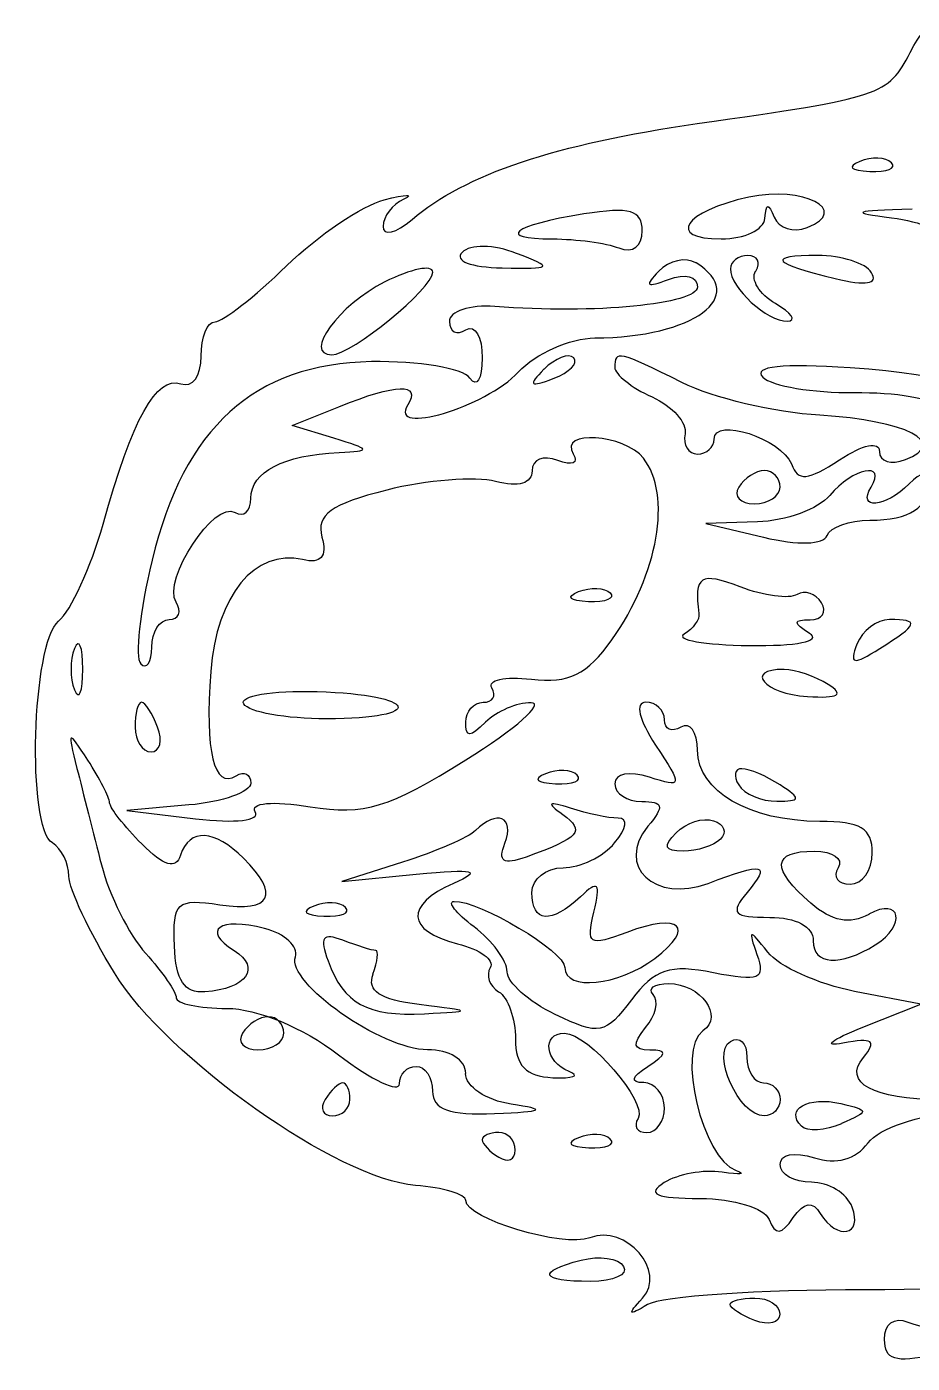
# Model space of a CAD drawing. Extents: x 100 to 384, y 603 to 745.
# Drawn here: x 254.97 to 264.59, y 643.26 to 657.76 of the extents above; entities that cross this region are included whole.
import ezdxf

# ---------------------------------------------------------------- set-up
doc = ezdxf.new("R2010")
doc.units = 0
doc.layers.add('Layer_1', color=7, linetype='CONTINUOUS')

msp = doc.modelspace()

# ---------------------------------------------------------------- linework, layer by layer
at = {"layer": 'Layer_1', "color": 7}
for points in [[(264.015711, 656.30317), (264.015967, 656.302745)], [(262.812603, 655.915175), (262.811923, 655.915139)], [(264.587091, 655.78587), (264.586637, 655.785927)], [(261.022014, 655.733166), (261.022666, 655.733024)], [(259.698518, 655.31615), (259.699226, 655.315384)], [(262.239381, 655.202503), (262.238332, 655.202248)], [(263.560524, 655.282525), (263.560241, 655.282412)], [(262.885907, 655.113875), (262.888174, 655.1139)], [(258.859179, 654.994987), (258.859179, 654.994874)], [(260.589107, 654.048003), (260.588171, 654.047861)], [(263.912417, 654.063086), (263.912615, 654.062652)], [(258.305204, 653.29998), (257.856282, 653.436411), (258.361727, 653.641072)], [(263.582351, 653.54864), (263.581982, 653.548439)], [(261.667548, 653.082622), (261.66888, 653.082993)], [(262.982568, 652.948432), (262.982285, 652.948432)], [(264.551771, 652.805853), (264.552905, 652.804781)], [(262.906118, 652.392113), (262.344603, 652.373405), (262.972959, 652.224472)], [(261.072329, 651.526328), (261.072045, 651.526243)], [(263.478008, 651.330295), (263.47693, 651.329853)], [(264.338918, 651.332659), (264.338804, 651.332597)], [(255.491025, 651.018056), (255.491025, 651.018189)], [(263.196471, 650.79112), (263.196867, 650.791222)], [(258.226004, 650.255179), (258.224956, 650.255306)], [(260.604839, 649.659798), (260.605179, 649.65977)], [(256.732061, 649.320449), (256.058776, 649.261885), (256.806754, 649.171346)], [(262.505129, 648.950128), (262.504845, 648.949929)], [(259.052474, 648.698956), (258.393929, 648.488738), (259.201831, 648.568193)], [(258.08946, 648.223299), (258.089686, 648.223441)], [(264.114924, 648.134016), (264.114017, 648.13337)], [(258.734341, 647.485679), (258.730486, 647.484905)], [(264.049699, 646.908262), (264.678055, 647.157484), (263.959982, 647.297855)], [(257.595608, 647.023561), (257.595324, 647.023561)], [(259.737636, 646.407102), (259.738345, 646.40717)], [(262.977919, 645.946739), (262.978486, 645.946563)], [(263.816549, 645.862969), (263.817145, 645.862629)], [(260.96396, 645.709895), (260.964272, 645.70998)], [(261.093277, 644.15124), (261.093929, 644.150871)]]:
    msp.add_lwpolyline(points, dxfattribs=at)
for points in [[(256.219047, 650.434782)], [(262.737286, 649.713991)], [(258.403397, 646.305454)], [(260.097069, 645.766937)], [(262.877885, 643.726814)]]:
    msp.add_lwpolyline(points, close=True, dxfattribs=at)
for points in [[(264.563705, 657.485504), (264.678792, 657.705643), (264.743138, 657.76432), (264.707422, 657.616238)], [(262.252732, 656.712918), (264.260455, 656.998639), (264.321201, 657.01895), (264.563705, 657.485504)], [(259.155598, 655.673122), (259.734263, 656.164882), (260.714597, 656.494027), (262.252732, 656.712918)], [(264.359809, 656.288714), (264.301415, 656.34827), (264.144093, 656.354846), (264.015711, 656.30317)], [(264.015967, 656.302745), (263.874234, 656.245344), (263.914486, 656.202852), (264.125384, 656.194292)], [(264.125384, 656.194292), (264.315022, 656.186638), (264.420867, 656.228846), (264.359809, 656.288714)], [(263.444956, 655.585673), (263.925485, 655.77018), (263.399885, 656.044098), (262.812603, 655.915175)], [(259.065967, 655.893944), (258.941526, 655.837223), (258.841463, 655.704306), (258.841463, 655.598486)], [(258.853652, 655.88629), (259.092329, 655.946838), (259.18831, 655.950155), (259.065967, 655.893944)], [(262.811923, 655.915139), (262.106209, 655.760083), (261.909088, 655.461941), (262.512329, 655.461941)], [(257.793721, 655.169808), (258.137138, 655.503222), (258.613982, 655.825643), (258.853652, 655.88629)], [(261.654905, 655.550303), (261.654905, 655.773758), (261.522244, 655.812422), (261.022014, 655.733166)], [(262.985941, 655.686303), (263.000115, 655.853151), (263.023642, 655.855617), (263.087989, 655.696508)], [(264.586637, 655.785927), (263.940792, 655.767502), (263.895749, 655.749048), (264.362417, 655.691193)], [(258.841463, 655.598486), (258.841463, 655.490117), (258.978376, 655.522546), (259.155598, 655.673122)], [(261.022666, 655.733024), (260.242911, 655.609235), (260.05866, 655.46189), (260.683274, 655.46189)], [(262.512329, 655.461941), (262.764329, 655.461941), (262.978174, 655.562968), (262.985941, 655.686303)], [(263.087989, 655.696508), (263.136178, 655.578587), (263.297469, 655.528782), (263.444956, 655.585673)], [(264.362417, 655.691193), (264.683384, 655.651281), (264.945957, 655.538377), (264.945957, 655.4401)], [(260.683274, 655.46189), (260.938108, 655.46189), (261.261711, 655.41801), (261.401488, 655.364463)], [(261.401488, 655.364463), (261.553141, 655.305758), (261.654905, 655.380337), (261.654905, 655.550303)], [(259.699226, 655.315384), (259.609085, 655.225214), (259.794187, 655.153498), (260.133579, 655.147517)], [(260.290335, 655.305094), (260.041737, 655.401274), (259.788716, 655.405866), (259.698518, 655.31615)], [(257.01751, 654.563588), (257.100849, 654.563588), (257.450445, 654.836366), (257.793721, 655.169808)], [(259.380329, 655.10208), (259.380329, 655.186184), (259.147037, 655.137825), (258.859179, 654.994987)], [(260.133579, 655.147517), (260.687469, 655.137595), (260.69756, 655.148007), (260.290335, 655.305094)], [(261.139878, 654.387367), (262.214521, 654.392469), (262.821447, 654.842721), (262.239381, 655.202503)], [(262.238332, 655.202248), (262.130049, 655.26872), (261.949283, 655.228894), (261.83431, 655.112418)], [(262.802285, 655.282307), (262.697119, 655.282307), (262.611797, 655.21762), (262.611797, 655.138732)], [(262.888174, 655.1139), (262.944584, 655.20665), (262.908017, 655.282307), (262.802285, 655.282307)], [(263.560241, 655.282412), (262.997535, 655.282412), (263.06259, 655.196409), (263.750729, 655.031262)], [(264.144064, 655.095864), (264.081986, 655.198676), (263.817967, 655.282525), (263.560524, 655.282525)], [(258.284483, 654.205122), (258.504452, 654.205122), (259.380329, 654.923066), (259.380329, 655.10208)], [(261.83431, 655.112418), (261.676137, 654.952005), (261.701365, 654.930377), (261.940326, 655.021624)], [(261.940326, 655.021624), (262.122593, 655.090875), (262.254574, 655.057624), (262.254574, 654.942509)], [(262.611797, 655.138732), (262.611797, 654.930215), (263.011141, 654.563293), (263.231167, 654.569668)], [(263.100489, 654.76027), (262.925592, 654.862119), (262.829497, 655.021171), (262.885907, 655.113875)], [(263.750729, 655.031262), (264.084508, 654.95107), (264.219863, 654.973209), (264.144064, 655.095864)], [(258.859179, 654.994874), (258.362606, 654.747012), (257.968137, 654.205122), (258.284483, 654.205122)], [(262.254574, 654.942509), (262.254574, 654.752446), (261.137696, 654.643647), (260.055173, 654.728267)], [(260.055173, 654.728267), (259.783614, 654.750377), (259.561491, 654.676138), (259.561491, 654.565161)], [(263.231167, 654.569668), (263.335482, 654.572259), (263.276237, 654.658279), (263.100489, 654.76027)], [(256.866707, 654.189571), (256.866707, 654.395196), (256.934171, 654.563588), (257.01751, 654.563588)], [(259.561491, 654.565161), (259.561491, 654.454242), (259.641428, 654.413564), (259.740924, 654.474566)], [(259.740924, 654.474566), (259.841554, 654.536418), (259.919223, 654.402169), (259.917523, 654.170981)], [(260.311737, 654.01842), (260.499674, 654.220077), (260.872174, 654.386014), (261.139878, 654.387367)], [(256.644471, 653.889314), (256.774014, 653.846681), (256.866707, 653.972737), (256.866707, 654.189571)], [(259.917523, 654.170981), (259.915283, 653.936443), (259.858845, 653.841128), (259.783444, 653.951409)], [(260.911037, 654.17046), (260.857179, 654.225707), (260.710061, 654.170564), (260.589107, 654.048003)], [(260.689368, 653.947486), (260.865967, 654.014923), (260.96603, 654.115297), (260.911037, 654.17046)], [(262.086282, 653.90347), (261.397519, 654.247074), (261.357126, 654.256202), (261.357126, 654.068305)], [(258.71413, 654.130446), (257.444776, 654.107769), (256.679167, 653.415849), (256.333737, 651.975993)], [(259.783444, 653.951409), (259.711444, 654.058587), (259.229724, 654.139233), (258.71413, 654.130446)], [(259.109252, 653.660631), (258.898921, 653.322192), (259.955677, 653.63597), (260.311737, 654.01842)], [(260.588171, 654.047861), (260.412423, 653.870611), (260.433683, 653.849974), (260.689368, 653.947486)], [(261.357126, 654.068305), (261.357126, 653.992818), (261.538826, 653.848534), (261.761119, 653.747502)], [(263.912615, 654.062652), (263.176486, 654.112542), (262.848688, 654.077959), (262.964058, 653.962419)], [(265.155012, 653.594567), (265.503107, 653.809689), (265.030855, 653.987364), (263.912417, 654.063086)], [(255.801334, 652.367693), (256.120345, 653.511719), (256.378723, 653.977885), (256.644471, 653.889314)], [(258.361727, 653.641072), (258.989856, 653.895595), (259.259006, 653.902342), (259.109252, 653.660631)], [(263.581982, 653.548439), (263.091986, 653.577437), (262.418956, 653.73751), (262.086282, 653.90347)], [(262.964058, 653.962419), (263.061286, 653.865616), (263.507658, 653.790129), (263.956666, 653.795033)], [(261.761119, 653.747502), (261.983923, 653.645908), (262.144845, 653.465738), (262.120184, 653.345906)], [(263.956666, 653.795033), (264.40556, 653.800136), (264.817831, 653.731594), (264.872682, 653.642586)], [(262.434546, 653.290716), (262.434546, 653.532454), (263.168436, 653.295818), (263.274253, 653.020092)], [(264.511463, 653.067856), (264.989809, 653.251456), (264.525636, 653.492282), (263.582351, 653.54864)], [(258.363598, 653.145633), (258.719658, 653.162357), (258.714527, 653.174943), (258.305204, 653.29998)], [(261.66888, 653.082993), (261.459967, 653.3467), (260.745012, 653.390736), (260.906162, 653.129821)], [(262.120184, 653.345906), (262.094672, 653.225944), (262.157034, 653.127979), (262.255113, 653.127979)], [(262.255113, 653.127979), (262.354326, 653.127979), (262.434546, 653.200999), (262.434546, 653.290716)], [(257.40631, 652.649091), (257.40631, 652.934636), (257.759592, 653.117859), (258.363598, 653.145633)], [(263.797642, 653.065333), (264.053327, 653.233003), (264.229982, 653.269201), (264.229982, 653.154114)], [(264.229982, 653.154114), (264.229982, 653.046936), (264.357825, 653.00813), (264.511463, 653.067856)], [(260.738067, 653.059721), (260.580178, 653.12007), (260.459422, 653.071626), (260.459422, 652.946732)], [(260.906162, 653.129821), (260.967957, 653.027604), (260.894823, 652.998039), (260.738067, 653.059721)], [(261.325009, 651.11226), (261.830086, 651.824065), (261.980067, 652.686542), (261.667548, 653.082622)], [(263.274253, 653.020092), (263.346537, 652.829094), (263.450001, 652.838023), (263.797642, 653.065333)], [(264.140011, 652.769263), (264.315759, 653.053297), (263.938184, 652.977978), (263.69106, 652.679802)], [(260.062571, 652.830681), (259.842603, 652.887629), (259.312666, 652.845705), (258.881176, 652.736599)], [(260.459422, 652.946732), (260.459422, 652.808401), (260.313437, 652.765484), (260.062571, 652.830681)], [(262.982285, 652.948432), (262.889308, 652.948432), (262.762033, 652.867787), (262.702505, 652.768943)], [(263.150663, 652.768943), (263.150663, 652.868014), (263.074978, 652.948432), (262.982568, 652.948432)], [(264.768338, 652.835446), (264.768338, 652.946905), (264.682732, 652.934772), (264.551771, 652.805853)], [(258.881176, 652.736599), (258.272181, 652.583273), (258.114858, 652.469349), (258.177986, 652.22767)], [(262.702505, 652.768943), (262.642694, 652.670155), (262.719513, 652.58951), (262.8706, 652.58951)], [(262.8706, 652.58951), (263.023671, 652.58951), (263.150663, 652.6699), (263.150663, 652.768943)], [(264.552905, 652.804781), (264.292968, 652.544306), (263.984644, 652.51751), (264.140011, 652.769263)], [(264.124987, 652.41051), (264.564017, 652.41051), (264.768338, 652.545439), (264.768338, 652.835446)], [(256.593957, 651.519808), (256.443437, 651.765317), (257.012464, 652.632092), (257.235097, 652.494461)], [(257.235097, 652.494461), (257.330341, 652.436181), (257.40631, 652.506367), (257.40631, 652.649091)], [(263.69106, 652.679802), (263.566902, 652.531578), (263.214924, 652.402233), (262.906118, 652.392113)], [(255.31746, 651.313349), (255.453523, 651.426225), (255.67094, 651.900504), (255.801334, 652.367693)], [(263.661154, 652.243181), (263.694603, 652.334967), (263.901815, 652.41051), (264.124987, 652.41051)], [(258.177986, 652.22767), (258.233261, 652.011188), (258.172316, 651.936577), (257.966804, 651.982785)], [(262.972959, 652.224472), (263.344808, 652.136457), (263.625721, 652.144394), (263.661154, 652.243181)], [(257.966804, 651.982785), (257.448688, 652.101188), (257.033724, 651.59534), (256.971078, 650.769259)], [(256.333737, 651.975993), (256.201359, 651.423481), (256.146083, 650.91803), (256.210146, 650.852728)], [(262.719258, 651.686366), (262.284225, 651.851881), (262.215825, 651.808029), (262.270647, 651.397986)], [(261.072045, 651.526243), (260.861715, 651.535597), (260.821179, 651.577153), (260.962628, 651.635036)], [(260.962628, 651.635036), (261.093022, 651.686627), (261.24717, 651.680277), (261.306754, 651.620863)], [(261.306754, 651.620863), (261.365431, 651.561449), (261.259415, 651.518362), (261.072329, 651.526328)], [(263.335198, 651.603708), (263.25186, 651.552287), (262.974376, 651.588968), (262.719258, 651.686366)], [(263.600237, 651.515068), (263.539576, 651.61584), (263.41882, 651.655185), (263.335198, 651.603708)], [(256.52054, 651.332466), (256.625705, 651.332466), (256.65802, 651.416939), (256.593957, 651.519808)], [(262.270647, 651.397986), (262.281986, 651.335227), (262.207434, 651.233917), (262.109639, 651.173596)], [(263.47693, 651.329853), (263.606757, 651.331131), (263.661466, 651.41441), (263.600237, 651.515068)], [(255.251129, 648.908167), (254.972767, 649.080315), (255.028326, 651.072628), (255.31746, 651.313349)], [(256.330052, 651.03321), (256.330052, 651.197874), (256.415374, 651.332466), (256.52054, 651.332466)], [(263.472338, 651.182383), (263.288937, 651.298944), (263.290071, 651.328027), (263.478008, 651.330295)], [(264.338804, 651.332597), (264.201324, 651.332597), (264.042414, 651.212351), (263.986288, 651.065885)], [(264.235453, 651.019397), (264.653904, 651.280666), (264.670798, 651.332659), (264.338918, 651.332659)], [(255.58145, 650.793665), (255.58145, 651.040648), (255.540631, 651.141541), (255.491025, 651.018056)], [(260.452534, 650.684268), (260.859135, 650.637014), (261.056455, 650.733562), (261.325009, 651.11226)], [(262.109639, 651.173596), (262.01156, 651.113501), (262.331025, 651.057687), (262.816741, 651.050572)], [(262.816741, 651.050572), (263.330521, 651.042918), (263.605283, 651.097939), (263.472338, 651.182383)], [(255.491025, 651.018189), (255.442552, 650.894769), (255.442552, 650.692783), (255.491025, 650.569331)], [(256.210146, 650.852728), (256.274209, 650.787729), (256.330052, 650.869169), (256.330052, 651.03321)], [(263.986288, 651.065885), (263.900965, 650.84294), (263.9415, 650.835201), (264.235453, 651.019397)], [(255.491025, 650.569331), (255.540348, 650.445826), (255.58145, 650.546654), (255.58145, 650.793665)], [(256.971078, 650.769259), (256.906165, 649.897648), (257.004811, 649.489082), (257.245472, 649.638184)], [(260.02334, 650.589789), (259.971749, 650.675055), (260.163088, 650.718113), (260.452534, 650.684268)], [(263.196867, 650.791222), (262.750864, 650.796324), (262.983986, 650.523971), (263.448017, 650.497054)], [(263.672804, 650.628893), (263.533907, 650.7162), (263.319834, 650.789561), (263.196471, 650.79112)], [(257.328159, 650.416059), (257.274867, 650.50501), (257.631778, 650.565247), (258.124524, 650.550705)], [(258.124524, 650.550705), (259.233352, 650.518645), (259.322757, 650.255179), (258.226004, 650.255179)], [(259.928663, 650.434224), (260.033828, 650.434224), (260.074363, 650.503814), (260.02334, 650.589789)], [(263.448017, 650.497054), (263.788741, 650.476644), (263.852521, 650.515479), (263.672804, 650.628893)], [(256.219047, 650.434782), (256.180212, 650.434782), (256.149882, 650.313317), (256.149882, 650.165462)], [(256.392811, 650.165462), (256.337252, 650.313714), (256.257315, 650.434782), (256.219047, 650.434782)], [(258.224956, 650.255306), (257.786379, 650.255306), (257.382867, 650.32725), (257.328159, 650.416059)], [(259.738174, 650.218847), (259.738174, 650.337534), (259.823497, 650.434224), (259.928663, 650.434224)], [(259.73928, 649.808997), (260.282426, 650.148491), (260.601551, 650.42814), (260.448452, 650.43034)], [(260.448452, 650.43034), (260.296231, 650.431616), (260.073201, 650.337477), (259.954741, 650.218847)], [(261.69459, 650.434997), (261.572984, 650.434997), (261.616921, 650.248988), (261.800323, 649.969197)], [(261.89585, 650.244878), (261.89585, 650.349703), (261.805708, 650.434997), (261.69459, 650.434997)], [(262.075283, 650.165933), (261.976071, 650.105271), (261.89585, 650.139854), (261.89585, 650.244878)], [(255.637463, 649.806163), (255.417778, 650.143624), (255.412392, 650.138193), (255.518408, 649.716304)], [(256.149882, 650.165462), (256.149882, 650.017239), (256.227551, 649.896199), (256.323645, 649.896199)], [(256.323645, 649.896199), (256.419456, 649.896199), (256.452622, 650.017636), (256.392811, 650.165462)], [(259.954741, 650.218847), (259.787214, 650.051235), (259.738174, 650.051235), (259.738174, 650.218847)], [(262.254716, 649.913621), (262.254716, 650.113464), (262.174779, 650.226991), (262.075283, 650.165933)], [(261.800323, 649.969197), (262.097167, 649.516175), (262.095097, 649.506699), (261.732291, 649.622242)], [(255.873305, 649.344475), (255.871009, 649.4008), (255.763321, 649.608664), (255.637463, 649.806163)], [(258.051078, 649.301769), (258.64522, 649.208339), (258.902011, 649.285328), (259.73928, 649.808997)], [(263.584505, 649.142643), (262.820455, 649.142643), (262.254716, 649.470665), (262.254716, 649.913621)], [(255.518408, 649.716304), (255.580203, 649.46935), (255.700959, 648.998972), (255.784297, 648.670836)], [(257.245472, 649.638184), (257.33363, 649.692666), (257.405346, 649.657176), (257.405346, 649.558616)], [(260.605179, 649.65977), (260.46288, 649.60251), (260.503699, 649.559906), (260.714597, 649.550976)], [(260.949022, 649.645625), (260.890628, 649.704983), (260.733305, 649.711389), (260.604839, 649.659798)], [(261.732291, 649.622242), (261.511756, 649.691549), (261.358004, 649.661814), (261.358004, 649.549732)], [(262.737371, 649.713991), (262.658285, 649.715267), (262.641844, 649.636123), (262.702505, 649.537223)], [(263.151938, 649.537223), (263.00482, 649.633034), (262.817252, 649.712631), (262.737286, 649.713991)], [(257.405346, 649.558616), (257.405346, 649.459658), (257.102351, 649.352934), (256.732061, 649.320449)], [(260.714597, 649.550976), (260.904234, 649.543323), (261.009995, 649.585162), (260.949022, 649.645625)], [(261.358004, 649.549732), (261.358004, 649.444085), (261.488965, 649.357997), (261.649208, 649.357997)], [(262.702505, 649.537223), (262.762316, 649.438435), (262.949403, 649.359009), (263.117072, 649.360511)], [(263.117072, 649.360511), (263.378426, 649.361792), (263.383529, 649.387157), (263.151938, 649.537223)], [(256.222534, 648.897216), (256.032612, 649.086741), (255.8758, 649.288029), (255.873305, 649.344475)], [(256.806754, 649.171346), (257.239945, 649.119359), (257.511702, 649.15037), (257.452458, 649.246635)], [(257.452458, 649.246635), (257.393781, 649.34375), (257.640962, 649.366455), (258.051078, 649.301769)], [(260.163683, 648.906956), (260.273384, 649.190897), (260.076943, 649.27512), (259.845409, 649.0437)], [(260.877135, 649.284823), (260.631655, 649.364278), (260.609545, 649.347582), (260.792096, 649.217727)], [(261.392842, 649.177843), (261.289094, 649.177843), (261.058042, 649.225891), (260.877135, 649.284823)], [(261.649208, 649.357997), (261.886751, 649.357997), (261.899223, 649.309467), (261.716105, 649.088734)], [(260.792096, 649.217727), (261.041261, 649.039428), (260.976631, 648.963431), (260.393856, 648.755161)], [(261.355425, 648.908552), (261.490354, 649.071658), (261.504527, 649.177843), (261.392842, 649.177843)], [(261.716105, 649.088734), (261.360839, 648.660662), (261.793491, 648.250988), (262.370086, 648.470044)], [(262.023806, 649.01884), (262.134641, 649.128966), (262.316511, 649.187501), (262.430011, 649.149885)], [(262.430011, 649.149885), (262.544247, 649.112355), (262.576562, 649.021759), (262.505129, 648.950128)], [(264.152625, 648.80151), (264.152625, 649.064792), (264.022515, 649.142643), (263.584505, 649.142643)], [(257.327053, 648.741991), (257.011444, 649.057635), (256.739941, 649.071), (256.641551, 648.775242)], [(259.845409, 649.0437), (259.771992, 648.970055), (259.414685, 648.814433), (259.052474, 648.698956)], [(262.098641, 648.819111), (261.895397, 648.819111), (261.875837, 648.87209), (262.023806, 649.01884)], [(262.504845, 648.949929), (262.433696, 648.878241), (262.250578, 648.819111), (262.098641, 648.819111)], [(255.430562, 648.549584), (255.430562, 648.685789), (255.350908, 648.84712), (255.251129, 648.908167)], [(256.641551, 648.775242), (256.591094, 648.618939), (256.464669, 648.655109), (256.222534, 648.897216)], [(260.393856, 648.755161), (260.144691, 648.665841), (260.085787, 648.704024), (260.163683, 648.906956)], [(260.794845, 648.639232), (260.980515, 648.639232), (261.232486, 648.760697), (261.355425, 648.908552)], [(263.485633, 648.254409), (263.050685, 648.626817), (263.062902, 648.819377), (263.522483, 648.819377)], [(263.522483, 648.819377), (263.726294, 648.819377), (263.842174, 648.738363), (263.780719, 648.639887)], [(263.91253, 648.460397), (264.045192, 648.460397), (264.152625, 648.613894), (264.152625, 648.80151)], [(255.784297, 648.670836), (255.867069, 648.342709), (256.084231, 647.910068), (256.265932, 647.709446)], [(257.070234, 648.238377), (257.631636, 648.156002), (257.72688, 648.342805), (257.327053, 648.741991)], [(262.370086, 648.470044), (262.980102, 648.701889), (263.053916, 648.684513), (262.793327, 648.370434)], [(255.9243, 647.499518), (255.652741, 647.940872), (255.430562, 648.413391), (255.430562, 648.549584)], [(259.201831, 648.568193), (259.843963, 648.631321), (259.926849, 648.611195), (259.605797, 648.469519)], [(260.457749, 648.369941), (260.457749, 648.518165), (260.608269, 648.639232), (260.794845, 648.639232)], [(261.129475, 648.157768), (261.206294, 648.478752), (261.179082, 648.509083), (260.984908, 648.325324)], [(263.780719, 648.639887), (263.720908, 648.54093), (263.778452, 648.460397), (263.91253, 648.460397)], [(259.605797, 648.469519), (259.074244, 648.235321), (259.092952, 647.954989), (259.649167, 647.815311)], [(260.984908, 648.325324), (260.663516, 648.02461), (260.457749, 648.042143), (260.457749, 648.369941)], [(262.793327, 648.370434), (262.604256, 648.142642), (262.643658, 648.101143), (263.040225, 648.101143)], [(256.576496, 647.792084), (256.556653, 648.267398), (256.602008, 648.30708), (257.070234, 648.238377)], [(258.089686, 648.223441), (257.947387, 648.166181), (257.988206, 648.12335), (258.199104, 648.114647)], [(258.433529, 648.209126), (258.375135, 648.268483), (258.217812, 648.27489), (258.08946, 648.223299)], [(258.199104, 648.114647), (258.388741, 648.106994), (258.494559, 648.148833), (258.433529, 648.209126)], [(259.829478, 647.99733), (259.631337, 648.146574), (259.535015, 648.271242), (259.612911, 648.274388)], [(259.612911, 648.274388), (259.886738, 648.28516), (260.815822, 647.731386), (260.815822, 647.557305)], [(264.114017, 648.13337), (263.910206, 648.019559), (263.715608, 648.057317), (263.485633, 648.254409)], [(264.184373, 647.803023), (264.529208, 648.0184), (264.463302, 648.329374), (264.114924, 648.134016)], [(257.554193, 647.98113), (257.066464, 648.108887), (256.866367, 647.962705), (257.224808, 647.741716)], [(261.48905, 647.938338), (261.078565, 647.782206), (261.044209, 647.803239), (261.129475, 648.157768)], [(261.790174, 647.655837), (262.240345, 647.996366), (262.067686, 648.158304), (261.48905, 647.938338)], [(263.040225, 648.101143), (263.325957, 648.101143), (263.51106, 648.001165), (263.51106, 647.847726)], [(257.889362, 647.674067), (257.92763, 647.785242), (257.775409, 647.923119), (257.554193, 647.98113)], [(258.406203, 647.851992), (258.184817, 647.936209), (258.1491, 647.884137), (258.244345, 647.62763)], [(260.188571, 647.511729), (260.188571, 647.629707), (260.027847, 647.8481), (259.829478, 647.99733)], [(263.016924, 647.724331), (262.81453, 647.981121), (262.802341, 647.97823), (262.900137, 647.697118)], [(256.906987, 647.292954), (256.682483, 647.276513), (256.590867, 647.415638), (256.576496, 647.792084)], [(258.761667, 647.741866), (258.722549, 647.741866), (258.562959, 647.791075), (258.406203, 647.851992)], [(259.649167, 647.815311), (259.894647, 647.753885), (260.055598, 647.636502), (260.005397, 647.555091)], [(263.51106, 647.847726), (263.51106, 647.582998), (263.801667, 647.563516), (264.184373, 647.803023)], [(256.265932, 647.709446), (256.447349, 647.508725), (256.596083, 647.292526), (256.596083, 647.228818)], [(257.224808, 647.741716), (257.523551, 647.557095), (257.360304, 647.325797), (256.906987, 647.292954)], [(259.324345, 646.664584), (258.825957, 646.664584), (257.793437, 647.390942), (257.889362, 647.674067)], [(258.244345, 647.62763), (258.416124, 647.162328), (258.667047, 647.025483), (259.291831, 647.055635)], [(258.730486, 647.484905), (258.783494, 647.626071), (258.796817, 647.741866), (258.761667, 647.741866)], [(260.815822, 647.557305), (260.815822, 647.297793), (261.394231, 647.355988), (261.790174, 647.655837)], [(262.900137, 647.697118), (262.99453, 647.427288), (262.928483, 647.39984), (262.42814, 647.49994)], [(263.959982, 647.297855), (263.565031, 647.375071), (263.1406, 647.566948), (263.016924, 647.724331)], [(259.193072, 645.192927), (258.355888, 645.25648), (256.497211, 646.568311), (255.9243, 647.499518)], [(259.233721, 647.155358), (258.805661, 647.207714), (258.663759, 647.301881), (258.734341, 647.485679)], [(260.005397, 647.555091), (259.95579, 647.473822), (259.994058, 647.356382), (260.096105, 647.294389)], [(260.709324, 647.047888), (260.422997, 647.18517), (260.188571, 647.393879), (260.188571, 647.511729)], [(262.42814, 647.49994), (261.953932, 647.594929), (261.790203, 647.540589), (261.538515, 647.207223)], [(261.772741, 647.263993), (261.708962, 647.328708), (261.786915, 647.382254), (261.94282, 647.382254)], [(261.94282, 647.382254), (262.289526, 647.382254), (262.544615, 647.029491), (262.3143, 646.868443)], [(256.596083, 647.228818), (256.596083, 647.165378), (256.842981, 647.112909), (257.146033, 647.112909)], [(260.096105, 647.294389), (260.197302, 647.232707), (260.278656, 647.001573), (260.278656, 646.781564)], [(261.538515, 647.207223), (261.253066, 646.828841), (261.191072, 646.816895), (260.709324, 647.047888)], [(261.691387, 646.904917), (261.802222, 647.037351), (261.837088, 647.199026), (261.772741, 647.263993)], [(257.146033, 647.112909), (257.471308, 647.112909), (257.966606, 646.907482), (258.357957, 646.610051)], [(259.291831, 647.055635), (259.824234, 647.081714), (259.823554, 647.082281), (259.233721, 647.155358)], [(257.595324, 647.023561), (257.502348, 647.023561), (257.375639, 646.942915), (257.315545, 646.844043)], [(257.763702, 646.844043), (257.763702, 646.943), (257.6883, 647.023561), (257.595608, 647.023561)], [(261.738726, 646.661279), (261.553056, 646.662557), (261.541151, 646.722961), (261.691387, 646.904917)], [(263.834266, 646.737106), (263.60636, 646.694643), (263.702455, 646.77081), (264.049699, 646.908262)], [(257.315545, 646.844043), (257.255734, 646.745), (257.332552, 646.664581), (257.483639, 646.664581)], [(257.483639, 646.664581), (257.63671, 646.664581), (257.763702, 646.745369), (257.763702, 646.844043)], [(260.278656, 646.781564), (260.278656, 646.492292), (260.391759, 646.376009), (260.682622, 646.361643)], [(260.862055, 646.427974), (260.598716, 646.529709), (260.559428, 646.843564), (260.811031, 646.843564)], [(260.811031, 646.843564), (261.069834, 646.843564), (261.717267, 646.09365), (261.609182, 645.918687)], [(262.3143, 646.868443), (262.024033, 646.665313), (262.305797, 645.484932), (262.675066, 645.353351)], [(262.612534, 646.754187), (262.71203, 646.815104), (262.79225, 646.739447), (262.79225, 646.585696)], [(264.055652, 646.580974), (264.206738, 646.764574), (264.1611, 646.798334), (263.834266, 646.737106)], [(259.738345, 646.40717), (259.738345, 646.556216), (259.564297, 646.664584), (259.324345, 646.664584)], [(261.716049, 646.484511), (261.92808, 646.621254), (261.933749, 646.659181), (261.738726, 646.661279)], [(262.978486, 645.946563), (262.706644, 645.946563), (262.400105, 646.622921), (262.612534, 646.754187)], [(258.357957, 646.610051), (258.721954, 646.333447), (259.01979, 646.1921), (259.01979, 646.295856)], [(259.01979, 646.295856), (259.01979, 646.399973), (259.100294, 646.484474), (259.199223, 646.484474)], [(259.199223, 646.484474), (259.298436, 646.484474), (259.378656, 646.363009), (259.378656, 646.215154)], [(261.670694, 646.307742), (261.522159, 646.309018), (261.536049, 646.368092), (261.716049, 646.484511)], [(262.79225, 646.585696), (262.79225, 646.431746), (262.872754, 646.305718), (262.971683, 646.305718)], [(264.892382, 646.125324), (264.162801, 646.125324), (263.82854, 646.307365), (264.055652, 646.580974)], [(260.231431, 646.074924), (259.957037, 646.116055), (259.737636, 646.264108), (259.737636, 646.407102)], [(260.682622, 646.361643), (260.905425, 646.350871), (260.985645, 646.380918), (260.862055, 646.427974)], [(258.403397, 646.305454), (258.36031, 646.305454), (258.273003, 646.224951), (258.212908, 646.125965)], [(258.4822, 646.125965), (258.4822, 646.225036), (258.445633, 646.305454), (258.403397, 646.305454)], [(259.378656, 646.215154), (259.378656, 646.018997), (259.561491, 645.953176), (260.051998, 645.97282)], [(261.895765, 646.035729), (261.895765, 646.183896), (261.794001, 646.306183), (261.670694, 646.307742)], [(262.971683, 646.305718), (263.070896, 646.305718), (263.150833, 646.225214), (263.150833, 646.126228)], [(258.212908, 646.125965), (258.153097, 646.026922), (258.187397, 645.946447), (258.291711, 645.946447)], [(258.291711, 645.946447), (258.396877, 645.946447), (258.4822, 646.027092), (258.4822, 646.125965)], [(260.051998, 645.97282), (260.593529, 645.995214), (260.62865, 646.013951), (260.231431, 646.074924)], [(261.705277, 645.766381), (261.810442, 645.766381), (261.895765, 645.887818), (261.895765, 646.035729)], [(263.150833, 646.126228), (263.150833, 646.027157), (263.07373, 645.946739), (262.977919, 645.946739)], [(263.383245, 645.835133), (263.200694, 646.017457), (263.456379, 646.164425), (263.81088, 646.080557)], [(263.81088, 646.080557), (264.124449, 646.006601), (264.124704, 645.996509), (263.816549, 645.862969)], [(261.609182, 645.918687), (261.558442, 645.835122), (261.597844, 645.766381), (261.705277, 645.766381)], [(264.106817, 645.65473), (264.228707, 645.814916), (264.649226, 645.956884), (265.089419, 645.985253)], [(260.097069, 645.766852), (259.997856, 645.766852), (259.917636, 645.731589), (259.917636, 645.687907)], [(260.276502, 645.576817), (260.276502, 645.681614), (260.196565, 645.766937), (260.097069, 645.766937)], [(261.308115, 645.695722), (261.249437, 645.755051), (261.092398, 645.761486), (260.96396, 645.709895)], [(263.817145, 645.862629), (263.640263, 645.786292), (263.444842, 645.772884), (263.383245, 645.835133)], [(259.917636, 645.687907), (259.917636, 645.644792), (259.997573, 645.558732), (260.097069, 645.497759)], [(260.964272, 645.70998), (260.821689, 645.652721), (260.862792, 645.609747), (261.073689, 645.601187)], [(261.073689, 645.601187), (261.263327, 645.593533), (261.369031, 645.635344), (261.308115, 645.695722)], [(263.523419, 645.492135), (263.762096, 645.416223), (263.970896, 645.47371), (264.106817, 645.65473)], [(260.097069, 645.497759), (260.196282, 645.437098), (260.276502, 645.47168), (260.276502, 645.576817)], [(263.151116, 645.418689), (263.151116, 645.531282), (263.304471, 645.561272), (263.523419, 645.492135)], [(262.521428, 645.33606), (262.322436, 645.366702), (262.04036, 645.315367), (261.893072, 645.222674)], [(262.675066, 645.353351), (262.789019, 645.313354), (262.720137, 645.305729), (262.521428, 645.33606)], [(263.490962, 645.227067), (263.304159, 645.227067), (263.151116, 645.313496), (263.151116, 645.418689)], [(259.739393, 645.027384), (259.739393, 645.095188), (259.49448, 645.169825), (259.193072, 645.192927)], [(261.893072, 645.222674), (261.696348, 645.098346), (261.800946, 645.05268), (262.283545, 645.050611)], [(263.934187, 644.957691), (263.878628, 645.105915), (263.678219, 645.227067), (263.490962, 645.227067)], [(261.086417, 644.624181), (260.799409, 644.5138), (259.739393, 644.831337), (259.739393, 645.027384)], [(262.283545, 645.050611), (262.645642, 645.049332), (262.982767, 644.946551), (263.032911, 644.823414)], [(263.294549, 644.842973), (263.415305, 645.013165), (263.503179, 645.026828), (263.588105, 644.88759)], [(263.588105, 644.88759), (263.772074, 644.590449), (264.053242, 644.647864), (263.934187, 644.957691)], [(261.657995, 643.968805), (261.92757, 644.260501), (261.479412, 644.774848), (261.086417, 644.624181)], [(263.032911, 644.823414), (263.102644, 644.648828), (263.163022, 644.65325), (263.294549, 644.842973)], [(261.093929, 644.150871), (260.543809, 644.150871), (260.499447, 644.253627), (260.992732, 644.382349)], [(260.992732, 644.382349), (261.19059, 644.433769), (261.396896, 644.403609), (261.452115, 644.313864)], [(261.452115, 644.313864), (261.506256, 644.224544), (261.345249, 644.15124), (261.093277, 644.15124)], [(266.300974, 644.191353), (266.229825, 644.12009), (265.227579, 644.060931), (264.076033, 644.060931)], [(264.076033, 644.060931), (262.924543, 644.060931), (261.861154, 643.988563), (261.712987, 643.900008)], [(261.712987, 643.900008), (261.498971, 643.772364), (261.487349, 643.786934), (261.657995, 643.968805)], [(262.608877, 643.900861), (262.608877, 643.939384), (262.73105, 643.970934), (262.877885, 643.970934)], [(262.877885, 643.726871), (262.730767, 643.783564), (262.608877, 643.86197), (262.608877, 643.900861)], [(262.877885, 643.970934), (263.025003, 643.970934), (263.147176, 643.893066), (263.147176, 643.796915)], [(263.147176, 643.796915), (263.147176, 643.701501), (263.025003, 643.669328), (262.877885, 643.726814)], [(264.28574, 643.522243), (264.28574, 643.693995), (264.38722, 643.768319), (264.539157, 643.709358)], [(264.539157, 643.709358), (264.678055, 643.655925), (264.892297, 643.611762), (265.013507, 643.611762)], [(264.816952, 643.354206), (264.402612, 643.263043), (264.28574, 643.300404), (264.28574, 643.522243)]]:
    msp.add_open_spline(points, degree=3, dxfattribs=at)

doc.saveas('drawing.dxf')
